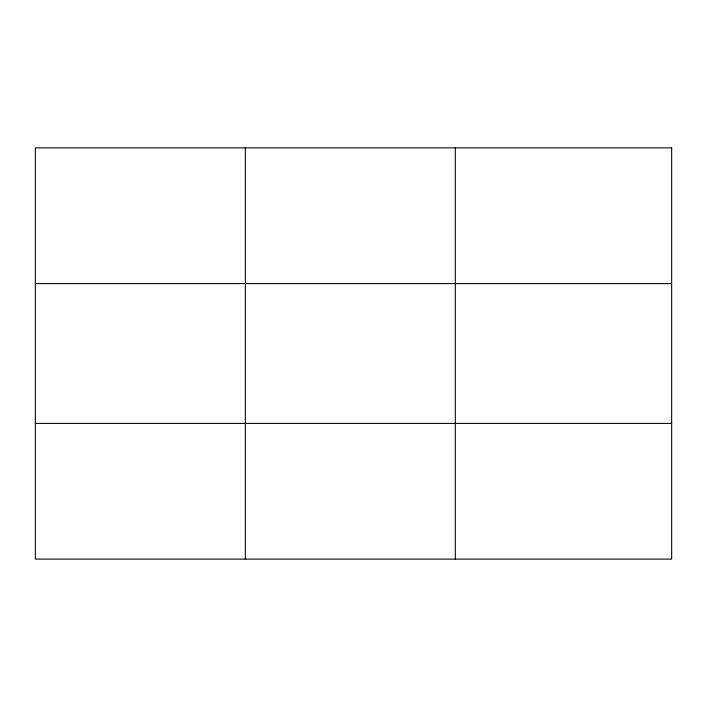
<?xml version="1.0" encoding="UTF-8"?>
<svg xmlns="http://www.w3.org/2000/svg" width="707" height="707" viewBox="0 0 707 707"><rect width="100%" height="100%" fill="white"/><g stroke="black" fill="none" stroke-linecap="round" stroke-linejoin="round"><path stroke-width="1.06" d="M245.329 147.869L245.329 559.131M455.308 147.869L455.308 559.131M35.35 283.587L671.65 283.587M35.35 423.413L671.65 423.413M671.65 147.869L671.65 559.131L35.35 559.131L35.35 147.869L671.65 147.869"/></g></svg>
